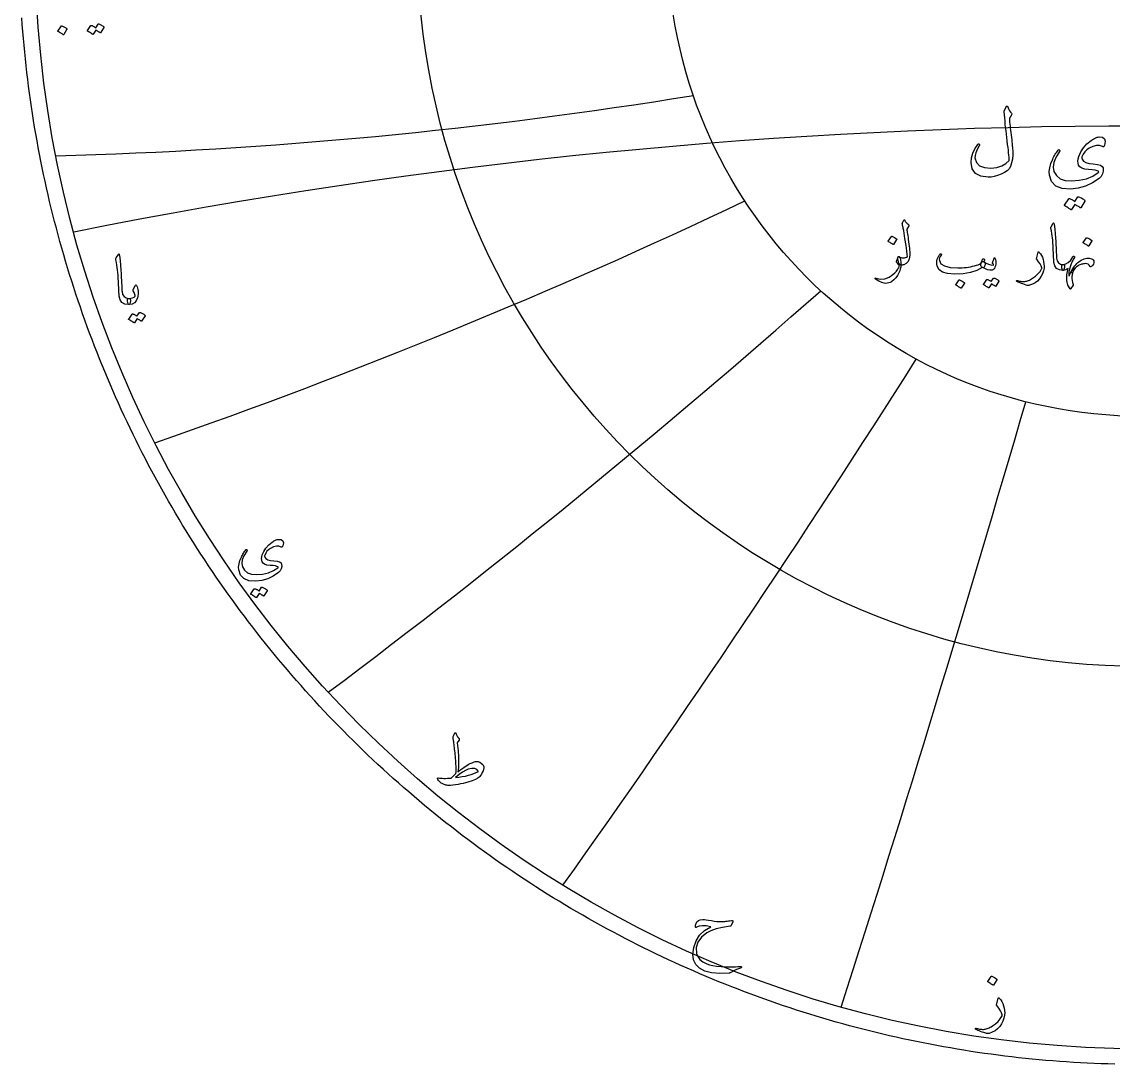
# Model space of a CAD drawing. Header units: millimetres. Extents: x -62 to 62, y -62 to 63.
# Drawn here: x -61.5 to -1.6, y -61.6 to -4.4 of the extents above; entities that cross this region are included whole.
import ezdxf

# ---------------------------------------------------------------- set-up
doc = ezdxf.new("R2010")
doc.units = ezdxf.units.MM
for name, color, linetype in [('CUT_OUTER', 1, 'Continuous'), ('ENGRAVE', 7, 'Continuous'), ('ENGRAVE_FINE', 8, 'Continuous'), ('TEXT', 5, 'Continuous')]:
    doc.layers.add(name, color=color, linetype=linetype)

msp = doc.modelspace()

# ---------------------------------------------------------------- linework, layer by layer
at = {"layer": 'CUT_OUTER'}
msp.add_lwpolyline([(-1.512, -61.5939), (-1.89, -61.5835), (-2.2678, -61.5708), (-2.6455, -61.5557), (-3.0232, -61.5383), (-3.4007, -61.5186), (-3.7781, -61.4966), (-4.1554, -61.4722), (-4.5325, -61.4456), (-4.9094, -61.4166), (-5.2862, -61.3853), (-5.6627, -61.3517), (-6.0391, -61.3158), (-6.4152, -61.2776), (-6.7911, -61.2371), (-7.1667, -61.1943), (-7.542, -61.1491), (-7.9171, -61.1017), (-8.2919, -61.052), (-8.6663, -61), (-9.0404, -60.9456), (-9.4142, -60.889), (-9.7876, -60.8301), (-10.1607, -60.7689), (-10.5334, -60.7054), (-10.9057, -60.6396), (-11.2775, -60.5716), (-11.649, -60.5012), (-12.02, -60.4286), (-12.3906, -60.3537), (-12.7606, -60.2766), (-13.1303, -60.1971), (-13.4994, -60.1154), (-13.868, -60.0315), (-14.2361, -59.9453), (-14.6036, -59.8568), (-14.9706, -59.7661), (-15.3371, -59.6731), (-15.7029, -59.5778), (-16.0682, -59.4804), (-16.4328, -59.3807), (-16.7969, -59.2787), (-17.1603, -59.1745), (-17.5231, -59.0681), (-17.8852, -58.9595), (-18.2466, -58.8486), (-18.6073, -58.7356), (-18.9674, -58.6203), (-19.3267, -58.5028), (-19.6853, -58.3831), (-20.0432, -58.2612), (-20.4003, -58.1372), (-20.7566, -58.0109), (-21.1122, -57.8824), (-21.4669, -57.7518), (-21.8209, -57.619), (-22.174, -57.484), (-22.5263, -57.3469), (-22.8778, -57.2076), (-23.2284, -57.0661), (-23.5781, -56.9225), (-23.9269, -56.7768), (-24.2748, -56.6289), (-24.6218, -56.4789), (-24.9679, -56.3267), (-25.3131, -56.1725), (-25.6573, -56.0161), (-26.0005, -55.8576), (-26.3427, -55.697), (-26.684, -55.5344), (-27.0242, -55.3696), (-27.3635, -55.2027), (-27.7017, -55.0338), (-28.0388, -54.8628), (-28.3749, -54.6897), (-28.71, -54.5146), (-29.0439, -54.3374), (-29.3768, -54.1581), (-29.7085, -53.9769), (-30.0392, -53.7936), (-30.3687, -53.6082), (-30.6971, -53.4209), (-31.0243, -53.2315), (-31.3503, -53.0402), (-31.6752, -52.8468), (-31.9988, -52.6515), (-32.3213, -52.4541), (-32.6425, -52.2548), (-32.9625, -52.0535), (-33.2813, -51.8503), (-33.5988, -51.6451), (-33.9151, -51.438), (-34.2301, -51.2289), (-34.5438, -51.0179), (-34.8562, -50.805), (-35.1672, -50.5902), (-35.477, -50.3734), (-35.7854, -50.1548), (-36.0925, -49.9343), (-36.3982, -49.7119), (-36.7025, -49.4876), (-37.0055, -49.2615), (-37.307, -49.0335), (-37.6072, -48.8037), (-37.906, -48.572), (-38.2033, -48.3385), (-38.4992, -48.1032), (-38.7936, -47.866), (-39.0866, -47.6271), (-39.3781, -47.3864), (-39.6681, -47.1439), (-39.9566, -46.8996), (-40.2436, -46.6535), (-40.5291, -46.4057), (-40.8131, -46.1562), (-41.0955, -45.9049), (-41.3764, -45.6519), (-41.6558, -45.3971), (-41.9335, -45.1407), (-42.2097, -44.8825), (-42.4843, -44.6227), (-42.7573, -44.3612), (-43.0287, -44.098), (-43.2985, -43.8331), (-43.5666, -43.5666), (-43.8331, -43.2985), (-44.098, -43.0287), (-44.3612, -42.7573), (-44.6227, -42.4843), (-44.8825, -42.2097), (-45.1407, -41.9335), (-45.3971, -41.6558), (-45.6519, -41.3764), (-45.9049, -41.0955), (-46.1562, -40.8131), (-46.4057, -40.5291), (-46.6535, -40.2436), (-46.8996, -39.9566), (-47.1439, -39.6681), (-47.3864, -39.3781), (-47.6271, -39.0866), (-47.866, -38.7936), (-48.1032, -38.4992), (-48.3385, -38.2033), (-48.572, -37.906), (-48.8037, -37.6072), (-49.0335, -37.307), (-49.2615, -37.0055), (-49.4876, -36.7025), (-49.7119, -36.3982), (-49.9343, -36.0925), (-50.1548, -35.7854), (-50.3734, -35.477), (-50.5902, -35.1672), (-50.805, -34.8562), (-51.0179, -34.5438), (-51.2289, -34.2301), (-51.438, -33.9151), (-51.6451, -33.5988), (-51.8503, -33.2813), (-52.0535, -32.9625), (-52.2548, -32.6425), (-52.4541, -32.3213), (-52.6515, -31.9988), (-52.8468, -31.6752), (-53.0402, -31.3503), (-53.2315, -31.0243), (-53.4209, -30.6971), (-53.6082, -30.3687), (-53.7936, -30.0392), (-53.9769, -29.7085), (-54.1581, -29.3768), (-54.3374, -29.0439), (-54.5146, -28.71), (-54.6897, -28.3749), (-54.8628, -28.0388), (-55.0338, -27.7017), (-55.2027, -27.3635), (-55.3696, -27.0242), (-55.5344, -26.684), (-55.697, -26.3427), (-55.8576, -26.0005), (-56.0161, -25.6573), (-56.1725, -25.3131), (-56.3267, -24.9679), (-56.4789, -24.6218), (-56.6289, -24.2748), (-56.7768, -23.9269), (-56.9225, -23.5781), (-57.0661, -23.2284), (-57.2076, -22.8778), (-57.3469, -22.5263), (-57.484, -22.174), (-57.619, -21.8209), (-57.7518, -21.4669), (-57.8824, -21.1122), (-58.0109, -20.7566), (-58.1372, -20.4003), (-58.2612, -20.0432), (-58.3831, -19.6853), (-58.5028, -19.3267), (-58.6203, -18.9674), (-58.7356, -18.6073), (-58.8486, -18.2466), (-58.9595, -17.8852), (-59.0681, -17.5231), (-59.1745, -17.1603), (-59.2787, -16.7969), (-59.3807, -16.4328), (-59.4804, -16.0682), (-59.5778, -15.7029), (-59.6731, -15.3371), (-59.7661, -14.9706), (-59.8568, -14.6036), (-59.9453, -14.2361), (-60.0315, -13.868), (-60.1154, -13.4994), (-60.1971, -13.1303), (-60.2766, -12.7606), (-60.3537, -12.3906), (-60.4286, -12.02), (-60.5012, -11.649), (-60.5716, -11.2775), (-60.6396, -10.9057), (-60.7054, -10.5334), (-60.7689, -10.1607), (-60.8301, -9.7876), (-60.889, -9.4142), (-60.9456, -9.0404), (-61, -8.6663), (-61.052, -8.2919), (-61.1017, -7.9171), (-61.1491, -7.542), (-61.1943, -7.1667), (-61.2371, -6.7911), (-61.2776, -6.4152), (-61.3158, -6.0391), (-61.3517, -5.6627), (-61.3853, -5.2862), (-61.4166, -4.9094), (-61.4456, -4.5325), (-61.4722, -4.1554)], dxfattribs=at)
at = {"layer": 'ENGRAVE'}
for radius in [60.75, 39.7663, 26.0306]:
    msp.add_circle((0, 0), radius, dxfattribs=at)
for centre, radius, start, end in [((-66.6163, 248.6155), 260.4396, 271.542246, 279.276887), ((-160.8221, 278.552), 324.0931, 289.212155, 295.399868), ((-303.1846, 303.1846), 430.6078, 306.89637, 311.537155), ((-556.901, 321.527), 644.2823, 324.5914659, 327.6853225), ((-1242.1716, 332.8389), 1286.6053, 342.2938898, 343.8408182)]:
    msp.add_arc(centre, radius, start, end, dxfattribs=at)
at = {"layer": 'ENGRAVE_FINE'}
msp.add_arc((0, -308.408), 298.3086, 78.665673, 101.334327, dxfattribs=at)
at = {"layer": 'TEXT'}
for points in [[(-59.3021, -4.6063), (-59.2973, -4.6015), (-59.2906, -4.5986), (-59.282, -4.5977), (-59.2714, -4.5986), (-59.197, -4.6288), (-59.1268, -4.6657), (-59.0609, -4.7093), (-58.9994, -4.7596), (-58.9934, -4.7672), (-58.9907, -4.7749), (-58.9915, -4.7826), (-58.9955, -4.7902), (-59.1756, -5.0815), (-59.1823, -5.0884), (-59.191, -5.0901), (-59.2015, -5.0865), (-59.214, -5.0777), (-59.2247, -5.07), (-59.2417, -5.0585), (-59.265, -5.0432), (-59.2944, -5.024), (-59.3306, -5.001), (-59.374, -4.9742), (-59.4245, -4.9435), (-59.4822, -4.909), (-59.4899, -4.9033), (-59.4937, -4.8975), (-59.4937, -4.8918), (-59.4899, -4.886)], [(-57.2825, -4.499), (-57.2777, -4.4942), (-57.271, -4.4913), (-57.2624, -4.4904), (-57.2518, -4.4913), (-57.2141, -4.5055), (-57.1776, -4.521), (-57.1423, -4.538), (-57.1081, -4.5565), (-57.075, -4.5766), (-57.0425, -4.5986), (-57.0108, -4.6226), (-56.9798, -4.6484), (-56.9738, -4.6563), (-56.9711, -4.6647), (-56.9719, -4.6736), (-56.9759, -4.6829), (-57.1599, -4.9742), (-57.1649, -4.978), (-57.1723, -4.978), (-57.1821, -4.9742), (-57.1944, -4.9665), (-57.2027, -4.9595), (-57.2164, -4.9498), (-57.2353, -4.9374), (-57.2595, -4.9224), (-57.2892, -4.9046), (-57.3247, -4.8836), (-57.3659, -4.8596), (-57.4128, -4.8324), (-57.5584, -5.0585), (-57.5651, -5.0654), (-57.5738, -5.0671), (-57.5843, -5.0635), (-57.5967, -5.0547), (-57.6075, -5.047), (-57.6245, -5.0355), (-57.6478, -5.0202), (-57.6772, -5.001), (-57.7134, -4.978), (-57.7567, -4.9512), (-57.8073, -4.9205), (-57.865, -4.886), (-57.871, -4.8803), (-57.8736, -4.8745), (-57.8729, -4.8688), (-57.8688, -4.863), (-57.6811, -4.5833), (-57.6763, -4.5785), (-57.6696, -4.5756), (-57.6609, -4.5747), (-57.6504, -4.5756), (-57.6183, -4.586), (-57.5872, -4.5981), (-57.557, -4.6119), (-57.5278, -4.6274), (-57.4995, -4.6443), (-57.4722, -4.6623), (-57.4459, -4.6816), (-57.4205, -4.7021)], [(-7.4753, -9.0408), (-7.4669, -9.0261), (-7.4561, -9.0156), (-7.443, -9.0093), (-7.4274, -9.0072), (-7.4118, -9.0099), (-7.3987, -9.018), (-7.3879, -9.0315), (-7.3795, -9.0504), (-7.3349, -9.1602), (-7.2873, -9.2551), (-7.2367, -9.3351), (-7.1831, -9.4), (-7.1672, -9.4234), (-7.1627, -9.4503), (-7.1696, -9.4809), (-7.1879, -9.515), (-7.1996, -9.5315), (-7.2106, -9.5473), (-7.2211, -9.5626), (-7.231, -9.5773), (-7.2403, -9.5911), (-7.249, -9.6036), (-7.257, -9.615), (-7.2645, -9.6252), (-7.2771, -9.6438), (-7.2861, -9.6659), (-7.2915, -9.6917), (-7.2933, -9.721), (-7.2876, -9.8038), (-7.2801, -9.894), (-7.2708, -9.9918), (-7.2597, -10.097), (-7.2472, -10.2098), (-7.2334, -10.33), (-7.2184, -10.4577), (-7.2022, -10.5928), (-7.1841, -10.7277), (-7.1681, -10.8545), (-7.1542, -10.9732), (-7.1424, -11.0838), (-7.1323, -11.1867), (-7.1238, -11.282), (-7.1168, -11.3699), (-7.1112, -11.4503), (-7.1049, -11.6883), (-7.1244, -11.9138), (-7.1696, -12.1266), (-7.2406, -12.3269), (-7.3097, -12.4446), (-7.4166, -12.5533), (-7.5612, -12.653), (-7.7436, -12.7437), (-7.9412, -12.8188), (-8.1268, -12.8718), (-8.3004, -12.9027), (-8.4621, -12.9114), (-8.8669, -12.8557), (-9.1567, -12.703), (-9.3315, -12.4533), (-9.3914, -12.1066), (-9.3705, -11.8482), (-9.3028, -11.5952), (-9.1884, -11.3476), (-9.0274, -11.1054), (-9.0151, -11.0913), (-9.0022, -11.0826), (-8.9887, -11.0794), (-8.9747, -11.0814), (-8.9597, -11.0871), (-8.9483, -11.0946), (-8.9405, -11.1039), (-8.9363, -11.115), (-8.9334, -11.1314), (-8.934, -11.1473), (-8.9381, -11.1626), (-8.9459, -11.1773), (-9.0558, -11.3913), (-9.1316, -11.5737), (-9.1732, -11.7243), (-9.1807, -11.8431), (-9.1007, -12.0991), (-8.928, -12.2778), (-8.6624, -12.3793), (-8.304, -12.4036), (-7.981, -12.3685), (-7.7064, -12.2874), (-7.4804, -12.1602), (-7.3028, -11.9868), (-7.3066, -11.9031), (-7.313, -11.8054), (-7.3222, -11.6936), (-7.334, -11.5677), (-7.3488, -11.4274), (-7.3669, -11.2725), (-7.3883, -11.1029), (-7.413, -10.9186), (-7.4364, -10.7285), (-7.4585, -10.5413), (-7.4795, -10.3572), (-7.4992, -10.1761), (-7.5175, -9.9979), (-7.534, -9.8228), (-7.5487, -9.6506), (-7.5615, -9.4815), (-7.5807, -9.3186), (-7.5798, -9.3), (-7.5771, -9.2827), (-7.5726, -9.2665), (-7.5663, -9.2515)], [(-2.1916, -11.2252), (-2.3467, -11.1734), (-2.5197, -11.1713), (-2.7107, -11.2189), (-2.9197, -11.3162), (-3.0523, -11.409), (-3.1628, -11.5198), (-3.2511, -11.6485), (-3.3173, -11.7952), (-3.3239, -11.8245), (-3.3245, -11.8551), (-3.3191, -11.8868), (-3.3077, -11.9198), (-3.2317, -12.0221), (-3.1041, -12.0994), (-2.9251, -12.1515), (-2.6946, -12.1784), (-2.467, -12.2027), (-2.3017, -12.2467), (-2.1988, -12.3105), (-2.158, -12.394), (-2.1535, -12.5688), (-2.188, -12.7245), (-2.2613, -12.8611), (-2.3736, -12.9784), (-2.7302, -13.2218), (-3.1101, -13.4012), (-3.5134, -13.5164), (-3.94, -13.5676), (-4.4059, -13.5353), (-4.7544, -13.3952), (-4.9855, -13.1473), (-5.0993, -12.7916), (-5.1059, -12.5964), (-5.0777, -12.3844), (-5.0149, -12.1557), (-4.9173, -11.9102), (-4.8833, -11.8419), (-4.8484, -11.776), (-4.8126, -11.7126), (-4.776, -11.6515), (-4.7381, -11.5925), (-4.6987, -11.5353), (-4.6578, -11.4799), (-4.6155, -11.4264), (-4.5927, -11.4042), (-4.5724, -11.3952), (-4.5544, -11.3994), (-4.5388, -11.4168), (-4.5301, -11.4383), (-4.5281, -11.4599), (-4.5325, -11.4814), (-4.5436, -11.503), (-4.7406, -11.8204), (-4.8574, -12.1066), (-4.8939, -12.3617), (-4.8502, -12.5856), (-4.7095, -12.8215), (-4.5029, -12.988), (-4.2305, -13.085), (-3.8921, -13.1125), (-3.4586, -13.0781), (-3.0682, -12.9892), (-2.7209, -12.8458), (-2.4167, -12.6479), (-2.3985, -12.6311), (-2.3916, -12.6144), (-2.3961, -12.5976), (-2.4119, -12.5808), (-2.4763, -12.5497), (-2.588, -12.5233), (-2.747, -12.5018), (-2.9532, -12.485), (-3.1631, -12.4593), (-3.3233, -12.4108), (-3.4338, -12.3395), (-3.4945, -12.2455), (-3.5227, -12.135), (-3.5305, -12.0192), (-3.5179, -11.8979), (-3.485, -11.7713), (-3.3781, -11.5225), (-3.2299, -11.2934), (-3.0404, -11.0841), (-2.8095, -10.8946), (-2.7481, -10.8497), (-2.6886, -10.8108), (-2.6308, -10.7779), (-2.5748, -10.7509), (-2.5209, -10.7297), (-2.4694, -10.7138), (-2.4203, -10.7033), (-2.3736, -10.6982), (-2.191, -10.7153), (-2.079, -10.7952), (-2.0377, -10.938), (-2.067, -11.1437), (-2.0892, -11.1991), (-2.1173, -11.2311), (-2.1515, -11.2398), (-2.1916, -11.2252)], [(-3.5329, -13.9892), (-3.5269, -13.9832), (-3.5185, -13.9796), (-3.5077, -13.9784), (-3.4945, -13.9796), (-3.4474, -13.9973), (-3.4017, -14.0167), (-3.3576, -14.038), (-3.3149, -14.061), (-3.2734, -14.0862), (-3.2329, -14.1137), (-3.1932, -14.1437), (-3.1544, -14.176), (-3.1469, -14.1859), (-3.1436, -14.1964), (-3.1445, -14.2074), (-3.1496, -14.2191), (-3.3796, -14.5832), (-3.3859, -14.588), (-3.3951, -14.588), (-3.4074, -14.5832), (-3.4227, -14.5736), (-3.4332, -14.5648), (-3.4502, -14.5526), (-3.4739, -14.5372), (-3.5041, -14.5185), (-3.5412, -14.4962), (-3.5856, -14.47), (-3.6371, -14.4399), (-3.6957, -14.4059), (-3.8778, -14.6886), (-3.8861, -14.6972), (-3.8969, -14.6993), (-3.9101, -14.6948), (-3.9257, -14.6838), (-3.9391, -14.6742), (-3.9604, -14.6598), (-3.9894, -14.6407), (-4.0263, -14.6167), (-4.0715, -14.588), (-4.1257, -14.5544), (-4.1888, -14.5161), (-4.261, -14.473), (-4.2685, -14.4658), (-4.2718, -14.4586), (-4.2709, -14.4514), (-4.2658, -14.4443), (-4.0311, -14.0946), (-4.0251, -14.0886), (-4.0167, -14.085), (-4.0059, -14.0838), (-3.9927, -14.085), (-3.9526, -14.098), (-3.9137, -14.1131), (-3.876, -14.1303), (-3.8394, -14.1497), (-3.8041, -14.1708), (-3.77, -14.1934), (-3.7371, -14.2175), (-3.7053, -14.2431)], [(-13.0614, -15.2478), (-13.0529, -15.2496), (-13.0452, -15.255), (-13.0385, -15.264), (-13.0327, -15.2766), (-13.0237, -15.2957), (-13.0075, -15.3206), (-12.9842, -15.3513), (-12.9536, -15.3879), (-12.9359, -15.4074), (-12.9186, -15.4261), (-12.9018, -15.4442), (-12.8854, -15.4616), (-12.8692, -15.4781), (-12.853, -15.4935), (-12.8369, -15.5077), (-12.8207, -15.5209), (-12.8061, -15.5393), (-12.8018, -15.5622), (-12.8079, -15.5896), (-12.8243, -15.6215), (-12.9177, -15.7616), (-12.9129, -15.8101), (-12.9056, -15.8694), (-12.8958, -15.9394), (-12.8836, -16.0203), (-12.8695, -16.1123), (-12.8544, -16.2161), (-12.8381, -16.3315), (-12.8207, -16.4586), (-12.8025, -16.5848), (-12.7875, -16.7011), (-12.7756, -16.8075), (-12.7668, -16.9041), (-12.761, -16.9908), (-12.7578, -17.0676), (-12.7574, -17.1345), (-12.7596, -17.1915), (-12.7908, -17.3855), (-12.8557, -17.5364), (-12.9543, -17.6442), (-13.0866, -17.7089), (-13.1078, -17.7154), (-13.1283, -17.7205), (-13.1482, -17.7244), (-13.1674, -17.7268), (-13.1859, -17.7282), (-13.2038, -17.7286), (-13.221, -17.7282), (-13.2375, -17.7268), (-13.2844, -17.7113), (-13.3246, -17.6756), (-13.358, -17.6197), (-13.3848, -17.5436), (-13.4032, -17.4621), (-13.4117, -17.39), (-13.4104, -17.3274), (-13.3991, -17.2741), (-13.3951, -17.2647), (-13.3901, -17.258), (-13.3843, -17.2539), (-13.3776, -17.2526), (-13.369, -17.2535), (-13.3614, -17.2562), (-13.3547, -17.2607), (-13.3488, -17.267), (-13.3024, -17.2982), (-13.2491, -17.3199), (-13.1892, -17.3323), (-13.1225, -17.3352), (-13.0527, -17.328), (-12.9905, -17.3137), (-12.9359, -17.2921), (-12.889, -17.2634), (-12.8932, -17.1551), (-12.9168, -16.9526), (-12.9597, -16.6557), (-13.0219, -16.2646), (-13.0937, -15.8299), (-13.1032, -15.7721), (-13.1135, -15.7176), (-13.1247, -15.6662), (-13.1369, -15.6179), (-13.1435, -15.5937), (-13.149, -15.5716), (-13.1534, -15.5515), (-13.1566, -15.5335), (-13.1592, -15.5176), (-13.1616, -15.5043), (-13.1637, -15.4934), (-13.1656, -15.485), (-13.1678, -15.4661), (-13.1674, -15.449), (-13.1643, -15.4338), (-13.1584, -15.4203), (-13.0866, -15.2658), (-13.0809, -15.2579), (-13.0749, -15.2523), (-13.0684, -15.249), (-13.0614, -15.2478)], [(-4.8915, -15.4382), (-4.8846, -15.4275), (-4.878, -15.4203), (-4.872, -15.4167), (-4.8664, -15.4167), (-4.8578, -15.4214), (-4.8502, -15.4356), (-4.8435, -15.4591), (-4.8376, -15.4921), (-4.808, -15.7605), (-4.7837, -16.0086), (-4.7649, -16.2365), (-4.7514, -16.4442), (-4.7428, -16.6218), (-4.7348, -16.781), (-4.7275, -16.9218), (-4.7209, -17.0442), (-4.7151, -17.1482), (-4.7105, -17.2337), (-4.7071, -17.3009), (-4.7047, -17.3496), (-4.6728, -17.4955), (-4.6023, -17.6029), (-4.4932, -17.6716), (-4.3454, -17.7017), (-4.3043, -17.7125), (-4.2781, -17.7376), (-4.2666, -17.7771), (-4.27, -17.831), (-4.2868, -17.9159), (-4.305, -17.9765), (-4.3245, -18.0129), (-4.3454, -18.025), (-4.5534, -17.9976), (-4.7065, -17.9154), (-4.8048, -17.7785), (-4.8484, -17.5867), (-4.8553, -17.495), (-4.8614, -17.403), (-4.8669, -17.3109), (-4.8718, -17.2185), (-4.8761, -17.1258), (-4.8803, -17.033), (-4.8842, -16.9399), (-4.8879, -16.8466), (-4.8947, -16.6686), (-4.9041, -16.5084), (-4.9162, -16.366), (-4.931, -16.2412), (-4.9486, -16.1214), (-4.9688, -15.9938), (-4.9917, -15.8583), (-5.0173, -15.7149), (-5.0206, -15.6891), (-5.02, -15.6655), (-5.0152, -15.6442), (-5.0065, -15.6251)], [(-13.7656, -16.1532), (-13.7611, -16.1487), (-13.7548, -16.146), (-13.7467, -16.1451), (-13.7368, -16.146), (-13.667, -16.1743), (-13.6012, -16.2089), (-13.5395, -16.2498), (-13.4818, -16.2969), (-13.4762, -16.3041), (-13.4737, -16.3113), (-13.4744, -16.3185), (-13.4782, -16.3257), (-13.647, -16.5987), (-13.6533, -16.6052), (-13.6614, -16.6068), (-13.6713, -16.6034), (-13.683, -16.5951), (-13.6931, -16.5879), (-13.709, -16.5771), (-13.7308, -16.5628), (-13.7584, -16.5448), (-13.7923, -16.5233), (-13.833, -16.4981), (-13.8803, -16.4694), (-13.9344, -16.437), (-13.9416, -16.4316), (-13.9452, -16.4263), (-13.9452, -16.4209), (-13.9416, -16.4155)], [(-3.0628, -16.2358), (-3.0583, -16.2313), (-3.052, -16.2287), (-3.044, -16.2278), (-3.0341, -16.2287), (-2.9642, -16.2569), (-2.8984, -16.2915), (-2.8367, -16.3324), (-2.779, -16.3795), (-2.7734, -16.3867), (-2.7709, -16.3939), (-2.7716, -16.4011), (-2.7754, -16.4083), (-2.9443, -16.6813), (-2.9505, -16.6878), (-2.9586, -16.6894), (-2.9685, -16.6861), (-2.9802, -16.6777), (-2.9903, -16.6706), (-3.0062, -16.6598), (-3.028, -16.6454), (-3.0556, -16.6274), (-3.0895, -16.6059), (-3.1302, -16.5807), (-3.1776, -16.552), (-3.2317, -16.5197), (-3.2389, -16.5143), (-3.2424, -16.5089), (-3.2424, -16.5035), (-3.2389, -16.4981)], [(-56.1745, -17.1423), (-56.1671, -17.1308), (-56.1601, -17.1231), (-56.1536, -17.1193), (-56.1477, -17.1193), (-56.1386, -17.1243), (-56.1304, -17.1394), (-56.1232, -17.1645), (-56.117, -17.1997), (-56.0854, -17.486), (-56.0595, -17.7506), (-56.0394, -17.9937), (-56.025, -18.2153), (-56.0158, -18.4047), (-56.0073, -18.5746), (-55.9995, -18.7247), (-55.9924, -18.8553), (-55.9863, -18.9662), (-55.9814, -19.0574), (-55.9777, -19.129), (-55.9752, -19.181), (-55.9412, -19.3367), (-55.866, -19.4512), (-55.7496, -19.5245), (-55.592, -19.5566), (-55.5481, -19.5681), (-55.5201, -19.5949), (-55.5079, -19.6371), (-55.5115, -19.6945), (-55.5295, -19.7851), (-55.5489, -19.8497), (-55.5697, -19.8885), (-55.592, -19.9015), (-55.8138, -19.8723), (-55.9771, -19.7846), (-56.082, -19.6385), (-56.1285, -19.4339), (-56.1358, -19.3361), (-56.1424, -19.238), (-56.1483, -19.1397), (-56.1534, -19.0411), (-56.1581, -18.9423), (-56.1625, -18.8433), (-56.1667, -18.744), (-56.1706, -18.6445), (-56.1778, -18.4547), (-56.1879, -18.2838), (-56.2008, -18.1318), (-56.2166, -17.9988), (-56.2353, -17.871), (-56.2569, -17.7348), (-56.2813, -17.5903), (-56.3086, -17.4373), (-56.3122, -17.4098), (-56.3115, -17.3846), (-56.3065, -17.3619), (-56.2971, -17.3415)], [(-13.3452, -17.267), (-13.3169, -17.3089), (-13.2931, -17.3595), (-13.2738, -17.4185), (-13.259, -17.4861), (-13.2487, -17.5568), (-13.2428, -17.6289), (-13.2415, -17.7023), (-13.2446, -17.7771), (-13.2554, -17.853), (-13.277, -17.9406), (-13.3093, -18.0398), (-13.3524, -18.1508), (-13.4281, -18.3028), (-13.5222, -18.4355), (-13.6347, -18.5489), (-13.7656, -18.643), (-13.8372, -18.6814), (-13.912, -18.7103), (-13.9899, -18.7299), (-14.071, -18.74), (-14.1695, -18.729), (-14.2964, -18.6852), (-14.4516, -18.6086), (-14.635, -18.4993), (-14.6458, -18.4898), (-14.653, -18.4795), (-14.6566, -18.4683), (-14.6566, -18.4562), (-14.6525, -18.4458), (-14.644, -18.44), (-14.631, -18.4386), (-14.6135, -18.4418), (-14.3651, -18.4948), (-14.1267, -18.4813), (-13.8981, -18.4014), (-13.6794, -18.255), (-13.581, -18.1629), (-13.4943, -18.0627), (-13.4193, -17.9545), (-13.356, -17.8382), (-13.3488, -17.8191), (-13.3452, -17.7978), (-13.3452, -17.7742), (-13.3488, -17.7484), (-13.361, -17.7147), (-13.3866, -17.6747), (-13.4256, -17.6285), (-13.4782, -17.5759), (-13.4838, -17.5676), (-13.4863, -17.5571), (-13.4856, -17.5443), (-13.4818, -17.5292), (-13.3955, -17.2741), (-13.3915, -17.2647), (-13.3866, -17.258), (-13.3807, -17.2539), (-13.374, -17.2526), (-13.3654, -17.2535), (-13.3578, -17.2562), (-13.3511, -17.2607), (-13.3452, -17.267)], [(-8.689, -17.5508), (-8.6856, -17.5526), (-8.6823, -17.5544), (-8.6793, -17.5562), (-8.6765, -17.558), (-8.6737, -17.56), (-8.6706, -17.5625), (-8.6674, -17.5654), (-8.6639, -17.5687), (-8.6349, -17.6029), (-8.6235, -17.6514), (-8.6295, -17.7142), (-8.6531, -17.7915), (-8.6749, -17.8384), (-8.6971, -17.8678), (-8.7198, -17.8797), (-8.7429, -17.8741), (-8.7546, -17.8685), (-8.7645, -17.866), (-8.7726, -17.8667), (-8.7789, -17.8705), (-9.0735, -18.0318), (-9.4256, -18.1454), (-9.8351, -18.2114), (-10.3022, -18.2298), (-10.6799, -18.1975), (-10.965, -18.1112), (-11.1577, -17.9711), (-11.2579, -17.7771), (-11.2734, -17.6855), (-11.2767, -17.5939), (-11.268, -17.5023), (-11.2471, -17.4107), (-11.2186, -17.3296), (-11.1833, -17.2553), (-11.1413, -17.1877), (-11.0926, -17.1268), (-11.0834, -17.1192), (-11.0737, -17.1143), (-11.0636, -17.112), (-11.0531, -17.1125), (-11.0432, -17.1167), (-11.0351, -17.1223), (-11.0288, -17.1293), (-11.0243, -17.1376), (-11.0223, -17.1457), (-11.0234, -17.1556), (-11.0277, -17.1673), (-11.0351, -17.1807), (-11.0872, -17.2571), (-11.1213, -17.3316), (-11.1375, -17.4044), (-11.1357, -17.4753), (-11.0504, -17.6532), (-10.8519, -17.7807), (-10.5402, -17.858), (-10.1154, -17.8849), (-9.9987, -17.8831), (-9.8823, -17.8777), (-9.7661, -17.8687), (-9.6501, -17.8562), (-9.535, -17.84), (-9.4215, -17.8202), (-9.3096, -17.7969), (-9.1992, -17.7699), (-9.0921, -17.7394), (-9.0043, -17.7089), (-8.9358, -17.6783), (-8.8866, -17.6478), (-8.8677, -17.6316), (-8.8503, -17.6119), (-8.8344, -17.5885), (-8.8202, -17.5616), (-8.8068, -17.5315), (-8.7937, -17.4987), (-8.7808, -17.4632), (-8.7681, -17.425), (-8.7631, -17.4134), (-8.7555, -17.4035), (-8.7452, -17.3954), (-8.7322, -17.3891), (-8.7182, -17.3857), (-8.7052, -17.3864), (-8.6931, -17.3911), (-8.6819, -17.3999), (-8.6729, -17.412), (-8.6675, -17.4268), (-8.6657, -17.4443), (-8.6675, -17.4646)], [(-8.7968, -17.8382), (-8.8359, -17.8011), (-8.8561, -17.7547), (-8.8575, -17.6988), (-8.8399, -17.6334), (-8.802, -17.5748), (-8.7672, -17.5391), (-8.7355, -17.5263), (-8.707, -17.5364), (-8.5723, -17.6256), (-8.4376, -17.6882), (-8.3028, -17.7244), (-8.1681, -17.734), (-8.1634, -17.7331), (-8.16, -17.7304), (-8.158, -17.7259), (-8.1573, -17.7196), (-8.1607, -17.7077), (-8.1708, -17.69), (-8.1876, -17.6664), (-8.2112, -17.637), (-8.2157, -17.628), (-8.2184, -17.619), (-8.2193, -17.6101), (-8.2184, -17.6011), (-8.1322, -17.3532), (-8.1281, -17.3437), (-8.1232, -17.337), (-8.1174, -17.333), (-8.1106, -17.3316), (-8.1039, -17.3327), (-8.098, -17.3361), (-8.0931, -17.3417), (-8.0891, -17.3496), (-8.0621, -17.4302), (-8.0459, -17.5104), (-8.0406, -17.5901), (-8.0459, -17.6693), (-8.0635, -17.7679), (-8.0873, -17.8481), (-8.1174, -17.9098), (-8.1537, -17.9532), (-8.1813, -17.977), (-8.2067, -17.9945), (-8.2298, -18.0057), (-8.2507, -18.0107), (-8.3711, -18.0133), (-8.5022, -17.9855), (-8.6441, -17.9271), (-8.7968, -17.8382)], [(-5.7178, -17.0226), (-5.7158, -17.0161), (-5.7134, -17.011), (-5.7104, -17.0072), (-5.7071, -17.0047), (-5.697, -17.0038), (-5.6846, -17.0083), (-5.67, -17.0182), (-5.6532, -17.0334), (-5.5876, -17.1113), (-5.531, -17.2014), (-5.4834, -17.3036), (-5.4448, -17.4178), (-5.4147, -17.5409), (-5.3963, -17.6622), (-5.3896, -17.7816), (-5.3945, -17.8993), (-5.4264, -18.0542), (-5.4789, -18.2029), (-5.5521, -18.3452), (-5.646, -18.4813), (-5.7583, -18.6046), (-5.8867, -18.7049), (-6.0313, -18.7824), (-6.1921, -18.837), (-6.2352, -18.8462), (-6.2783, -18.8487), (-6.3214, -18.8444), (-6.3645, -18.8334), (-6.4639, -18.7987), (-6.5536, -18.7665), (-6.6337, -18.7367), (-6.7041, -18.7094), (-6.7646, -18.6846), (-6.815, -18.6623), (-6.8553, -18.6424), (-6.8855, -18.625), (-6.8918, -18.6196), (-6.8963, -18.6142), (-6.899, -18.6088), (-6.8999, -18.6035), (-6.8992, -18.5965), (-6.8972, -18.59), (-6.8938, -18.5839), (-6.8891, -18.5783), (-6.883, -18.574), (-6.8756, -18.572), (-6.8669, -18.5722), (-6.8567, -18.5747), (-6.7952, -18.5912), (-6.7364, -18.6048), (-6.6803, -18.6155), (-6.6268, -18.6232), (-6.5756, -18.628), (-6.5262, -18.6299), (-6.4786, -18.6289), (-6.4328, -18.625), (-6.3871, -18.6177), (-6.3398, -18.6066), (-6.291, -18.5917), (-6.2406, -18.5729), (-6.1886, -18.5501), (-6.1351, -18.5231), (-6.0799, -18.4917), (-6.0232, -18.4562), (-5.864, -18.3416), (-5.7277, -18.2172), (-5.6143, -18.083), (-5.5238, -17.9388), (-5.518, -17.9271), (-5.5149, -17.9136), (-5.5144, -17.8984), (-5.5167, -17.8813), (-5.5544, -17.7805), (-5.6137, -17.6684), (-5.6945, -17.5452), (-5.7969, -17.4107), (-5.8014, -17.4021), (-5.8041, -17.3945), (-5.805, -17.3878), (-5.8041, -17.3819)], [(-3.7706, -17.9963), (-3.8101, -18.0812), (-3.8388, -18.1705), (-3.8568, -18.2644), (-3.864, -18.3627), (-3.8609, -18.4651), (-3.8478, -18.5711), (-3.8249, -18.6807), (-3.7921, -18.7939), (-3.7881, -18.8089), (-3.7867, -18.8217), (-3.7881, -18.8323), (-3.7921, -18.8406), (-3.9215, -19.0238), (-3.9334, -19.0371), (-3.9439, -19.0445), (-3.9531, -19.046), (-3.961, -19.0418), (-4.084, -18.8309), (-4.1442, -18.572), (-4.1415, -18.2651), (-4.076, -17.9101), (-4.1386, -17.9604), (-4.2044, -17.9963), (-4.2733, -18.0178), (-4.3454, -18.025), (-4.3609, -18.0203), (-4.3751, -18.0062), (-4.3879, -17.9826), (-4.3993, -17.9496), (-4.4058, -17.9297), (-4.411, -17.9096), (-4.4148, -17.8893), (-4.4173, -17.8687), (-4.4191, -17.8482), (-4.4209, -17.8279), (-4.4227, -17.8078), (-4.4245, -17.7879), (-4.4222, -17.7515), (-4.4083, -17.725), (-4.3827, -17.7084), (-4.3454, -17.7017), (-4.1988, -17.6689), (-4.0607, -17.5885), (-3.9311, -17.4605), (-3.8101, -17.2849), (-3.7937, -17.2627), (-3.7769, -17.2499), (-3.7596, -17.2465), (-3.7418, -17.2526), (-3.7288, -17.264), (-3.7221, -17.2768), (-3.7216, -17.291), (-3.7275, -17.3065), (-3.7592, -17.3626), (-3.7899, -17.4196), (-3.8194, -17.4776), (-3.8478, -17.5364), (-3.8751, -17.5961), (-3.9013, -17.6568), (-3.9263, -17.7183), (-3.9502, -17.7807), (-4.0032, -17.9507), (-4.0329, -18.0978), (-4.0391, -18.2219), (-4.0221, -18.3232), (-4.0205, -18.3264), (-4.0194, -18.3286), (-4.0187, -18.33), (-4.0185, -18.3304), (-4.0183, -18.33), (-4.0176, -18.3286), (-4.0165, -18.3264), (-4.0149, -18.3232), (-3.993, -18.2717), (-3.9704, -18.2213), (-3.9472, -18.172), (-3.9233, -18.1238), (-3.8985, -18.0766), (-3.8725, -18.03), (-3.8455, -17.984), (-3.8173, -17.9388), (-3.7969, -17.9074), (-3.7787, -17.8885), (-3.7627, -17.8822), (-3.749, -17.8885), (-3.7423, -17.902), (-3.7436, -17.9244), (-3.7531, -17.9559), (-3.7706, -17.9963)], [(-2.8652, -17.8023), (-2.9117, -17.7295), (-2.9721, -17.6801), (-3.0464, -17.6541), (-3.1347, -17.6514), (-3.1847, -17.6578), (-3.2344, -17.6662), (-3.2835, -17.6766), (-3.3323, -17.6891), (-3.3805, -17.704), (-3.4284, -17.7219), (-3.4758, -17.7427), (-3.5227, -17.7663), (-3.6031, -17.8202), (-3.679, -17.8957), (-3.7504, -17.9927), (-3.8173, -18.1112), (-3.8364, -18.138), (-3.8541, -18.1535), (-3.8705, -18.1577), (-3.8856, -18.1508), (-3.8981, -18.1368), (-3.9035, -18.1202), (-3.9017, -18.1009), (-3.8927, -18.0789), (-3.879, -18.0499), (-3.8667, -18.0241), (-3.8557, -18.0014), (-3.846, -17.9819), (-3.8375, -17.9653), (-3.8299, -17.9514), (-3.8231, -17.9401), (-3.8173, -17.9316), (-3.7645, -17.8521), (-3.7104, -17.7789), (-3.6549, -17.712), (-3.5981, -17.6514), (-3.54, -17.5968), (-3.4805, -17.5481), (-3.4196, -17.5052), (-3.3574, -17.4681), (-3.1978, -17.3956), (-3.0493, -17.3577), (-2.9121, -17.3543), (-2.7862, -17.3855), (-2.7325, -17.4127), (-2.6937, -17.4475), (-2.6696, -17.4899), (-2.6604, -17.54), (-2.6658, -17.6083), (-2.6856, -17.6729), (-2.7197, -17.734), (-2.7682, -17.7915), (-2.7999, -17.8164), (-2.8266, -17.8265), (-2.8484, -17.8218), (-2.8652, -17.8023)], [(-10.0507, -18.5496), (-10.0462, -18.5451), (-10.0399, -18.5424), (-10.0318, -18.5415), (-10.022, -18.5424), (-9.9521, -18.5707), (-9.8863, -18.6052), (-9.8246, -18.6461), (-9.7669, -18.6933), (-9.7613, -18.7005), (-9.7588, -18.7076), (-9.7595, -18.7148), (-9.7633, -18.722), (-9.9321, -18.9951), (-9.9384, -19.0016), (-9.9465, -19.0031), (-9.9564, -18.9998), (-9.9681, -18.9915), (-9.9782, -18.9843), (-9.9941, -18.9735), (-10.0159, -18.9591), (-10.0435, -18.9412), (-10.0774, -18.9196), (-10.1181, -18.8945), (-10.1654, -18.8657), (-10.2196, -18.8334), (-10.2267, -18.828), (-10.2303, -18.8226), (-10.2303, -18.8172), (-10.2267, -18.8118)], [(-8.1573, -18.449), (-8.1528, -18.4445), (-8.1465, -18.4418), (-8.1385, -18.4409), (-8.1286, -18.4418), (-8.0932, -18.455), (-8.059, -18.4696), (-8.0258, -18.4856), (-7.9939, -18.5029), (-7.9628, -18.5217), (-7.9323, -18.5424), (-7.9026, -18.5648), (-7.8735, -18.5891), (-7.8679, -18.5965), (-7.8654, -18.6044), (-7.8661, -18.6127), (-7.8699, -18.6214), (-8.0424, -18.8945), (-8.0471, -18.8981), (-8.054, -18.8981), (-8.0632, -18.8945), (-8.0747, -18.8873), (-8.0825, -18.8807), (-8.0953, -18.8716), (-8.1131, -18.86), (-8.1358, -18.846), (-8.1636, -18.8292), (-8.1968, -18.8096), (-8.2355, -18.787), (-8.2795, -18.7615), (-8.416, -18.9735), (-8.4223, -18.98), (-8.4304, -18.9816), (-8.4402, -18.9782), (-8.4519, -18.9699), (-8.462, -18.9627), (-8.478, -18.9519), (-8.4998, -18.9376), (-8.5274, -18.9196), (-8.5613, -18.8981), (-8.6019, -18.8729), (-8.6493, -18.8442), (-8.7034, -18.8118), (-8.709, -18.8064), (-8.7115, -18.8011), (-8.7108, -18.7957), (-8.707, -18.7903), (-8.531, -18.528), (-8.5265, -18.5235), (-8.5202, -18.5208), (-8.5121, -18.5199), (-8.5022, -18.5208), (-8.4721, -18.5306), (-8.4429, -18.5419), (-8.4147, -18.5548), (-8.3873, -18.5693), (-8.3608, -18.5852), (-8.3352, -18.6021), (-8.3105, -18.6202), (-8.2867, -18.6394)], [(-55.362, -19.0929), (-55.2547, -18.8553), (-55.2389, -18.8292), (-55.2222, -18.8198), (-55.2044, -18.8273), (-55.1858, -18.8514), (-55.1513, -18.9239), (-55.1244, -18.9995), (-55.1053, -19.0781), (-55.0938, -19.1599), (-55.0902, -19.2453), (-55.0947, -19.3348), (-55.1074, -19.4283), (-55.1283, -19.5259), (-55.1917, -19.6902), (-55.2902, -19.8076), (-55.4236, -19.878), (-55.592, -19.9015), (-55.6114, -19.8893), (-55.6313, -19.8526), (-55.6516, -19.7915), (-55.6725, -19.706), (-55.6784, -19.6603), (-55.6772, -19.6227), (-55.6689, -19.5932), (-55.6533, -19.5719), (-55.6408, -19.5638), (-55.6265, -19.5585), (-55.6102, -19.5561), (-55.592, -19.5566), (-55.4859, -19.5532), (-55.3937, -19.5317), (-55.3153, -19.4919), (-55.2509, -19.4339), (-55.248, -19.4294), (-55.2471, -19.4234), (-55.248, -19.416), (-55.2509, -19.4071), (-55.266, -19.353), (-55.2883, -19.2979), (-55.3177, -19.2419), (-55.3544, -19.1848), (-55.3664, -19.1633), (-55.3716, -19.1408), (-55.3702, -19.1173), (-55.362, -19.0929)], [(-55.021, -20.3345), (-55.0162, -20.3297), (-55.0095, -20.3269), (-55.0008, -20.3259), (-54.9903, -20.3269), (-54.9526, -20.341), (-54.9161, -20.3566), (-54.8807, -20.3736), (-54.8466, -20.392), (-54.8134, -20.4121), (-54.781, -20.4342), (-54.7492, -20.4581), (-54.7182, -20.484), (-54.7122, -20.4919), (-54.7096, -20.5003), (-54.7103, -20.5091), (-54.7144, -20.5185), (-54.8983, -20.8097), (-54.9034, -20.8136), (-54.9108, -20.8136), (-54.9206, -20.8097), (-54.9328, -20.8021), (-54.9412, -20.795), (-54.9549, -20.7853), (-54.9738, -20.773), (-54.998, -20.758), (-55.0277, -20.7401), (-55.0631, -20.7192), (-55.1043, -20.6951), (-55.1513, -20.6679), (-55.2969, -20.894), (-55.3036, -20.901), (-55.3122, -20.9027), (-55.3228, -20.8991), (-55.3352, -20.8902), (-55.346, -20.8825), (-55.363, -20.871), (-55.3862, -20.8557), (-55.4157, -20.8366), (-55.4519, -20.8136), (-55.4952, -20.7867), (-55.5457, -20.7561), (-55.6035, -20.7216), (-55.6095, -20.7158), (-55.6121, -20.7101), (-55.6114, -20.7043), (-55.6073, -20.6986), (-55.4195, -20.4188), (-55.4147, -20.414), (-55.408, -20.4112), (-55.3994, -20.4102), (-55.3889, -20.4112), (-55.3568, -20.4216), (-55.3256, -20.4337), (-55.2955, -20.4475), (-55.2662, -20.4629), (-55.238, -20.4798), (-55.2107, -20.4979), (-55.1843, -20.5172), (-55.1589, -20.5376)], [(-47.2468, -33.2074), (-47.3709, -33.1659), (-47.5094, -33.1642), (-47.6622, -33.2023), (-47.8294, -33.2802), (-47.9355, -33.3544), (-48.0238, -33.443), (-48.0945, -33.546), (-48.1474, -33.6634), (-48.1527, -33.6869), (-48.1532, -33.7113), (-48.1489, -33.7367), (-48.1398, -33.763), (-48.0789, -33.8449), (-47.9769, -33.9067), (-47.8337, -33.9484), (-47.6492, -33.97), (-47.4672, -33.9894), (-47.335, -34.0246), (-47.2526, -34.0756), (-47.22, -34.1424), (-47.2164, -34.2823), (-47.244, -34.4069), (-47.3027, -34.5161), (-47.3925, -34.61), (-47.6777, -34.8047), (-47.9817, -34.9482), (-48.3043, -35.0404), (-48.6456, -35.0813), (-49.0183, -35.0555), (-49.2971, -34.9434), (-49.482, -34.745), (-49.573, -34.4605), (-49.5783, -34.3043), (-49.5558, -34.1348), (-49.5055, -33.9518), (-49.4274, -33.7554), (-49.4002, -33.7008), (-49.3723, -33.6481), (-49.3437, -33.5973), (-49.3144, -33.5484), (-49.2841, -33.5012), (-49.2526, -33.4555), (-49.2199, -33.4112), (-49.186, -33.3683), (-49.1678, -33.3506), (-49.1515, -33.3434), (-49.1371, -33.3468), (-49.1247, -33.3606), (-49.1177, -33.3779), (-49.116, -33.3951), (-49.1196, -33.4124), (-49.1285, -33.4296), (-49.2861, -33.6835), (-49.3795, -33.9125), (-49.4087, -34.1166), (-49.3738, -34.2957), (-49.2612, -34.4845), (-49.0959, -34.6176), (-48.878, -34.6952), (-48.6073, -34.7173), (-48.2605, -34.6897), (-47.9482, -34.6186), (-47.6703, -34.5039), (-47.427, -34.3455), (-47.4124, -34.3321), (-47.4068, -34.3187), (-47.4104, -34.3053), (-47.4231, -34.2919), (-47.4746, -34.267), (-47.564, -34.2459), (-47.6912, -34.2287), (-47.8562, -34.2152), (-48.0241, -34.1946), (-48.1522, -34.1558), (-48.2406, -34.0988), (-48.2892, -34.0236), (-48.3117, -33.9352), (-48.318, -33.8426), (-48.3079, -33.7455), (-48.2816, -33.6442), (-48.1961, -33.4452), (-48.0775, -33.262), (-47.9259, -33.0945), (-47.7412, -32.9429), (-47.6921, -32.907), (-47.6444, -32.8759), (-47.5982, -32.8495), (-47.5534, -32.828), (-47.5103, -32.811), (-47.4691, -32.7983), (-47.4298, -32.7899), (-47.3925, -32.7858), (-47.2464, -32.7995), (-47.1568, -32.8634), (-47.1237, -32.9777), (-47.1472, -33.1422), (-47.1649, -33.1865), (-47.1874, -33.2121), (-47.2148, -33.2191), (-47.2468, -33.2074)], [(-48.3199, -35.4186), (-48.3151, -35.4138), (-48.3084, -35.4109), (-48.2998, -35.4099), (-48.2892, -35.4109), (-48.2515, -35.425), (-48.215, -35.4406), (-48.1796, -35.4576), (-48.1455, -35.4761), (-48.1123, -35.4962), (-48.0799, -35.5182), (-48.0481, -35.5422), (-48.0171, -35.568), (-48.0111, -35.5759), (-48.0085, -35.5843), (-48.0092, -35.5932), (-48.0133, -35.6025), (-48.1972, -35.8938), (-48.2023, -35.8976), (-48.2097, -35.8976), (-48.2195, -35.8938), (-48.2317, -35.8861), (-48.2401, -35.879), (-48.2538, -35.8693), (-48.2727, -35.857), (-48.2969, -35.842), (-48.3266, -35.8242), (-48.362, -35.8032), (-48.4032, -35.7792), (-48.4502, -35.752), (-48.5958, -35.9781), (-48.6025, -35.985), (-48.6111, -35.9867), (-48.6217, -35.9831), (-48.6341, -35.9742), (-48.6449, -35.9666), (-48.6619, -35.9551), (-48.6851, -35.9398), (-48.7146, -35.9206), (-48.7508, -35.8976), (-48.7941, -35.8708), (-48.8447, -35.8401), (-48.9024, -35.8056), (-48.9084, -35.7999), (-48.911, -35.7941), (-48.9103, -35.7884), (-48.9062, -35.7826), (-48.7184, -35.5029), (-48.7136, -35.4981), (-48.7069, -35.4952), (-48.6983, -35.4943), (-48.6878, -35.4952), (-48.6557, -35.5056), (-48.6245, -35.5177), (-48.5944, -35.5315), (-48.5651, -35.5469), (-48.5369, -35.5638), (-48.5096, -35.5819), (-48.4832, -35.6012), (-48.4578, -35.6217)], [(-37.8104, -43.615), (-37.7922, -43.5733), (-37.7759, -43.5364), (-37.7616, -43.5043), (-37.7491, -43.477), (-37.7388, -43.4547), (-37.7309, -43.4377), (-37.7254, -43.426), (-37.7223, -43.4195), (-37.7158, -43.4112), (-37.7079, -43.4052), (-37.6986, -43.4016), (-37.6878, -43.4004), (-37.6789, -43.4018), (-37.6715, -43.4061), (-37.6655, -43.4133), (-37.661, -43.4234), (-37.6408, -43.4722), (-37.6226, -43.5153), (-37.6064, -43.5527), (-37.592, -43.5843), (-37.5837, -43.5982), (-37.5743, -43.6131), (-37.5636, -43.6289), (-37.5517, -43.6456), (-37.5385, -43.6634), (-37.5235, -43.682), (-37.5068, -43.7017), (-37.4885, -43.7223), (-37.477, -43.7431), (-37.4732, -43.7635), (-37.477, -43.7834), (-37.4885, -43.8028), (-37.5613, -43.8986), (-37.5711, -43.9141), (-37.5776, -43.9302), (-37.5807, -43.9467), (-37.5805, -43.9637), (-37.5431, -44.3855), (-37.5192, -44.7273), (-37.5086, -44.9891), (-37.5115, -45.1709), (-37.5155, -45.2388), (-37.5197, -45.3007), (-37.5241, -45.3566), (-37.5288, -45.4066), (-37.5337, -45.4508), (-37.5388, -45.4894), (-37.5442, -45.5226), (-37.5498, -45.5503), (-37.4352, -45.4626), (-37.329, -45.3836), (-37.2312, -45.3132), (-37.1417, -45.2514), (-37.0609, -45.1979), (-36.9889, -45.1527), (-36.9258, -45.1156), (-36.8715, -45.0866), (-36.775, -45.0435), (-36.6847, -45.0099), (-36.6006, -44.986), (-36.5228, -44.9716), (-36.4816, -44.9704), (-36.4385, -44.9783), (-36.3934, -44.9953), (-36.3465, -45.0214), (-36.2536, -45.0873), (-36.1855, -45.1508), (-36.1424, -45.2118), (-36.1242, -45.2705), (-36.1254, -45.3359), (-36.1405, -45.4094), (-36.1695, -45.4911), (-36.2124, -45.5809), (-36.2603, -45.6693), (-36.3043, -45.7428), (-36.3446, -45.8015), (-36.381, -45.8454), (-36.4557, -45.9007), (-36.5841, -45.9632), (-36.7661, -46.0329), (-37.0018, -46.1098), (-37.1332, -46.1479), (-37.2667, -46.1816), (-37.4024, -46.2111), (-37.5403, -46.2362), (-37.6798, -46.2573), (-37.8205, -46.2746), (-37.9624, -46.288), (-38.1055, -46.2976), (-38.1578, -46.287), (-38.2075, -46.2746), (-38.2546, -46.2602), (-38.299, -46.2439), (-38.3413, -46.2257), (-38.3819, -46.2056), (-38.4208, -46.1836), (-38.4581, -46.1596), (-38.5235, -46.1117), (-38.5778, -46.0638), (-38.6212, -46.0159), (-38.6535, -45.968), (-38.6712, -45.9282), (-38.6746, -45.9009), (-38.6636, -45.8861), (-38.6382, -45.8837), (-38.5665, -45.8922), (-38.4892, -45.8985), (-38.4065, -45.9027), (-38.3182, -45.9048), (-38.2244, -45.9046), (-38.1251, -45.9024), (-38.0204, -45.8979), (-37.9101, -45.8913), (-37.6571, -45.6422), (-37.6525, -45.5421), (-37.6499, -45.4411), (-37.6496, -45.339), (-37.6514, -45.236), (-37.6551, -45.1318), (-37.6605, -45.0262), (-37.6676, -44.9191), (-37.6763, -44.8106), (-37.6861, -44.7032), (-37.6964, -44.5994), (-37.7072, -44.4992), (-37.7185, -44.4025), (-37.7297, -44.3092), (-37.7405, -44.219), (-37.7508, -44.132), (-37.7606, -44.048), (-37.7698, -43.9703), (-37.7783, -43.9019), (-37.7861, -43.8429), (-37.7932, -43.7932), (-37.7995, -43.7526), (-37.8052, -43.7208), (-37.8101, -43.698), (-37.8143, -43.684), (-37.8169, -43.6682), (-37.8171, -43.6514), (-37.815, -43.6337), (-37.8104, -43.615)], [(-36.9903, -45.4085), (-37.1386, -45.47), (-37.3036, -45.5666), (-37.4854, -45.6981), (-37.684, -45.8645), (-37.4915, -45.8407), (-37.3089, -45.8113), (-37.1361, -45.7765), (-36.9731, -45.7361), (-36.8201, -45.6907), (-36.6775, -45.6408), (-36.5452, -45.5863), (-36.4231, -45.5273), (-36.506, -45.425), (-36.6282, -45.3711), (-36.7896, -45.3656), (-36.9903, -45.4085)], [(-22.4704, -53.7784), (-22.5624, -53.9853), (-22.5708, -53.999), (-22.5806, -54.0093), (-22.5919, -54.0162), (-22.6045, -54.0198), (-23.0297, -54.0869), (-23.3854, -54.1693), (-23.6716, -54.267), (-23.8884, -54.38), (-24.1923, -54.6279), (-24.3875, -54.9003), (-24.474, -55.197), (-24.4517, -55.5182), (-24.3842, -55.6921), (-24.2697, -55.8459), (-24.1082, -55.9795), (-23.8999, -56.0931), (-23.7535, -56.1438), (-23.5712, -56.185), (-23.353, -56.2167), (-23.0989, -56.2387), (-22.9638, -56.2452), (-22.8307, -56.2492), (-22.6994, -56.2509), (-22.5701, -56.2502), (-22.4431, -56.2473), (-22.319, -56.2425), (-22.1979, -56.2358), (-22.0795, -56.2272), (-22.0517, -56.2253), (-22.0297, -56.2272), (-22.0134, -56.2329), (-22.0029, -56.2425), (-21.9971, -56.2543), (-21.9952, -56.2665), (-21.9971, -56.2792), (-22.0029, -56.2923), (-22.0071, -56.2994), (-22.012, -56.3053), (-22.0176, -56.31), (-22.024, -56.3134), (-22.0308, -56.3164), (-22.0379, -56.3197), (-22.0452, -56.3231), (-22.0527, -56.3268), (-22.1631, -56.362), (-22.2606, -56.3987), (-22.3452, -56.4368), (-22.4168, -56.4763), (-22.4626, -56.5048), (-22.5044, -56.529), (-22.5422, -56.5489), (-22.5758, -56.5644), (-22.6049, -56.5764), (-22.629, -56.5855), (-22.648, -56.5917), (-22.662, -56.5951), (-23.1861, -56.6145), (-23.6316, -56.5769), (-23.9985, -56.4823), (-24.2869, -56.3307), (-24.4953, -56.1228), (-24.6184, -55.8631), (-24.6562, -55.5518), (-24.6088, -55.1887), (-24.4833, -54.8229), (-24.2869, -54.5113), (-24.0196, -54.2538), (-23.6814, -54.0505), (-23.9209, -54.0047), (-24.1298, -53.9939), (-24.308, -54.0181), (-24.4555, -54.0773), (-24.4685, -54.0821), (-24.4804, -54.085), (-24.4915, -54.0859), (-24.5015, -54.085), (-24.5099, -54.0819), (-24.5159, -54.0763), (-24.5195, -54.0684), (-24.5207, -54.0581), (-24.5154, -54.0105), (-24.5073, -53.9633), (-24.4962, -53.9166), (-24.4824, -53.8704), (-24.4335, -53.7805), (-24.3559, -53.7142), (-24.2495, -53.6713), (-24.1145, -53.6519), (-24.029, -53.6526), (-23.9219, -53.6625), (-23.7933, -53.6814), (-23.6431, -53.7094), (-23.4881, -53.7374), (-23.3451, -53.7563), (-23.2141, -53.7662), (-23.0951, -53.7669), (-23.0378, -53.7644), (-22.9772, -53.7607), (-22.9133, -53.7558), (-22.846, -53.7496), (-22.7753, -53.7421), (-22.7013, -53.7329), (-22.6239, -53.722), (-22.5432, -53.7094), (-22.497, -53.708), (-22.4695, -53.719), (-22.4606, -53.7425), (-22.4704, -53.7784)], [(-8.2921, -56.776), (-8.2873, -56.7712), (-8.2806, -56.7683), (-8.272, -56.7673), (-8.2614, -56.7683), (-8.1869, -56.7985), (-8.1167, -56.8354), (-8.0509, -56.8789), (-7.9893, -56.9292), (-7.9833, -56.9369), (-7.9807, -56.9446), (-7.9814, -56.9522), (-7.9855, -56.9599), (-8.1656, -57.2512), (-8.1723, -57.2581), (-8.1809, -57.2598), (-8.1915, -57.2562), (-8.2039, -57.2473), (-8.2147, -57.2397), (-8.2317, -57.2282), (-8.2549, -57.2128), (-8.2844, -57.1937), (-8.3206, -57.1707), (-8.3639, -57.1439), (-8.4145, -57.1132), (-8.4722, -57.0787), (-8.4799, -57.073), (-8.4837, -57.0672), (-8.4837, -57.0615), (-8.4799, -57.0557)], [(-7.9012, -57.9678), (-7.899, -57.9608), (-7.8964, -57.9553), (-7.8933, -57.9513), (-7.8897, -57.9486), (-7.8789, -57.9477), (-7.8657, -57.9525), (-7.8502, -57.963), (-7.8322, -57.9793), (-7.7623, -58.0624), (-7.7019, -58.1584), (-7.6511, -58.2674), (-7.6099, -58.3893), (-7.5778, -58.5206), (-7.5582, -58.6499), (-7.551, -58.7774), (-7.5563, -58.9029), (-7.5903, -59.0681), (-7.6463, -59.2267), (-7.7244, -59.3785), (-7.8245, -59.5237), (-7.9443, -59.6552), (-8.0813, -59.7622), (-8.2355, -59.8449), (-8.407, -59.9031), (-8.453, -59.9129), (-8.499, -59.9155), (-8.545, -59.911), (-8.591, -59.8992), (-8.697, -59.8622), (-8.7927, -59.8279), (-8.8781, -59.7961), (-8.9531, -59.767), (-9.0177, -59.7406), (-9.0715, -59.7167), (-9.1145, -59.6955), (-9.1467, -59.677), (-9.1534, -59.6712), (-9.1582, -59.6655), (-9.161, -59.6597), (-9.162, -59.654), (-9.1613, -59.6466), (-9.1591, -59.6396), (-9.1555, -59.6331), (-9.1505, -59.6272), (-9.144, -59.6226), (-9.1361, -59.6204), (-9.1268, -59.6207), (-9.116, -59.6233), (-9.0504, -59.6409), (-8.9876, -59.6554), (-8.9278, -59.6668), (-8.8707, -59.6751), (-8.8161, -59.6802), (-8.7634, -59.6822), (-8.7127, -59.6812), (-8.6638, -59.677), (-8.6151, -59.6692), (-8.5646, -59.6573), (-8.5125, -59.6414), (-8.4588, -59.6214), (-8.4033, -59.5971), (-8.3462, -59.5682), (-8.2874, -59.5348), (-8.2269, -59.4969), (-8.0571, -59.3747), (-7.9117, -59.242), (-7.7908, -59.0988), (-7.6942, -58.945), (-7.688, -58.9326), (-7.6847, -58.9182), (-7.6842, -58.9019), (-7.6866, -58.8837), (-7.7268, -58.7762), (-7.79, -58.6566), (-7.8763, -58.5251), (-7.9855, -58.3817), (-7.9903, -58.3726), (-7.9932, -58.3644), (-7.9941, -58.3572), (-7.9932, -58.351)]]:
    msp.add_lwpolyline(points, close=True, dxfattribs=at)

doc.saveas('drawing.dxf')
